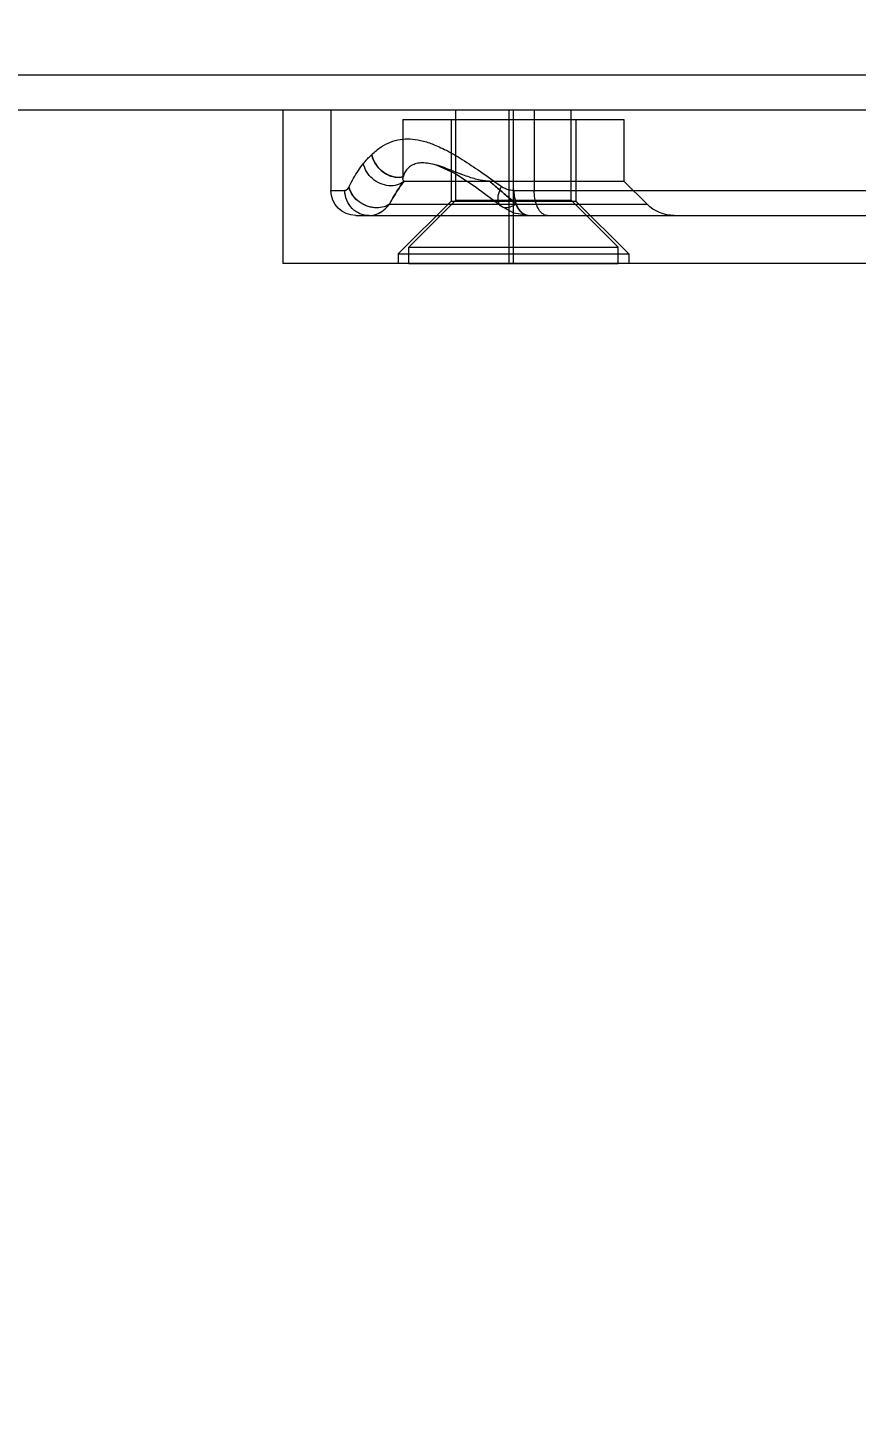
# Model space of a CAD drawing. Header units: millimetres. Extents: x 12325263 to 13848842, y -1463133 to 573208.
# Drawn here: x 12578504.2 to 12578547.3, y -838032.4 to -837959.7 of the extents above; entities that cross this region are included whole.
import ezdxf
from ezdxf.xclip import XClip

# ---------------------------------------------------------------- set-up
doc = ezdxf.new("R2010")
doc.units = ezdxf.units.MM
doc.header["$LTSCALE"] = 1000
doc.header["$XCLIPFRAME"] = 0
for name, color, linetype in [('A-ANNO-DIMS', 83, 'Continuous'), ('fur202301', 252, 'Continuous'), ('WALL', 5, 'Continuous'), ('WALL-SHATCH', 8, 'Continuous'), ('建筑-楼板开洞', 251, 'Continuous')]:
    doc.layers.add(name, color=color, linetype=linetype)
doc.styles.add('_TCH_DIM_T3', font='SIMPLEX.shx', dxfattribs={"width": 0.705882, "bigfont": 'GBCBIG.shx'})
doc.dimstyles.new('_TCH_ARCH&&120', dxfattribs={"dimtxt": 306, "dimasz": 120, "dimexe": 300, "dimexo": 360, "dimgap": 147, "dimtad": 1, "dimdec": 0, "dimzin": 0, "dimdsep": 46, "dimtxsty": '_TCH_DIM_T3', "dimblk": 'ARCHTICK', "dimcen": 0.09, "dimclrt": 7, "dimazin": 2, "dimtfac": 1, "dimtdec": 0, "dimtix": 1, "dimtmove": 2, "dimatfit": 3, "dimfxl": 1, "dimfxlon": 1, "dimtolj": 1, "dimtzin": 0, "dimarcsym": 0})

# ---------------------------------------------------------------- blocks, each defined once
blk = doc.blocks.new('adgshg13-A$C7F010FC0')
at = {"layer": 'WALL-SHATCH'}
h = blk.add_hatch(color=256, dxfattribs=at)
h.dxf.hatch_style = 1
h.paths.add_polyline_path([(-60384.171, -16880.895), (-763.165, 197.479), (12587.619, -13153.304), (12587.619, -157996.02), (-162964.851, -188820.432), (-171262.381, -180522.901), (-171262.381, -31310.898), (-150707.191, -10755.708), (-131860.078, -7980.895), (-99162.381, -7980.895), (-99162.381, -4980.895), (-76620.428, -4980.895), (-70107.652, -16880.895)], flags=16)
h.paths.add_polyline_path([(-60091.229, -16380.895), (-646.877, 646.877), (12987.619, -12987.619), (12987.619, -158331.905), (-163100.584, -189250.384), (-171662.381, -180688.586), (-171662.381, -31145.213), (-150777.896, -10260.728), (-131896.687, -7480.895), (-99562.381, -7480.895), (-99562.381, -4580.895), (-76365.552, -4580.895), (-69907.506, -16380.895)])
blk = doc.blocks.new('A$C4C7A72D3')
at = {"layer": 'WALL', "color": 1}
blk.add_blockref('adgshg13-A$C7F010FC0', (210433.012, 205503.569), dxfattribs=at)
blk = doc.blocks.new('asdgag2019061317133849825')
at = {"color": 1, "lineweight": 9}
for p, q in [((52, -708.4), (1099.2, -708.4)), ((1099.2, -710.2), (51, -710.2))]:
    blk.add_line(p, q, dxfattribs=at)
at = {"color": 1, "lineweight": 0}
for p, q in [((680, -710.2), (608, -710.2)), ((662.25, -710.7), (662.25, -713.914)), ((673.75, -710.7), (662.25, -710.7)), ((664.75, -710.7), (664.75, -714.95)), ((665, -714.9), (665, -710.2)), ((666.922, -710.2), (666.922, -714.4)), ((668, -718.2), (668, -710.2)), ((668.247, -710.2), (668.247, -718.2)), ((671, -714.9), (671, -710.2)), ((671.25, -710.7), (671.25, -714.95)), ((673.75, -710.7), (673.75, -713.788)), ((677.5, -710.2), (677.5, -714.4)), ((680, -710.2), (680, -718.2)), ((671.048, -713.518), (671.996, -713.086)), ((667.964, -714.4), (646.265, -714.4)), ((662.25, -713.914), (661.05, -715.114)), ((673.694, -713.914), (662.25, -713.914)), ((668.643, -715.219), (669.9, -714.271)), ((677.5, -714.4), (676.776, -714.4)), ((674.455, -715.114), (661.05, -715.114)), ((664.75, -714.95), (662, -717.7)), ((665, -714.9), (662.55, -717.35)), ((671.25, -714.95), (664.75, -714.95)), ((671, -714.9), (665, -714.9)), ((671, -714.9), (673.45, -717.35)), ((671.25, -714.95), (674, -717.7)), ((676.2, -715.7), (611.8, -715.7)), ((667.214, -715.7), (667.982, -715.574)), ((667.981, -715.575), (668.643, -715.22)), ((662.55, -718.2), (662.55, -717.35)), ((673.45, -717.35), (662.55, -717.35)), ((673.45, -718.2), (673.45, -717.35)), ((662, -717.7), (662, -718.2)), ((674, -717.7), (662, -717.7)), ((674, -717.7), (674, -718.2)), ((649, -718.2), (680, -718.2)), ((673.45, -718.2), (662.55, -718.2))]:
    blk.add_line(p, q, dxfattribs=at)
blk.add_lwpolyline([(669.896, -714.274), (671.051, -713.516), (672.009, -713.082)], dxfattribs=at)
for centre, radius, end in [((676.2, -714.4), 1.3, 0), ((659.636, -713.7), 2, 315)]:
    blk.add_arc(centre, radius, 270, end, dxfattribs=at)
for points, start_tangent, end_tangent in [([(675.372, -712.521), (674.883, -712.134), (674.393, -711.881), (673.898, -711.746), (673.385, -711.717), (672.839, -711.791), (672.225, -711.979), (671.509, -712.304), (670.677, -712.781), (669.719, -713.414), (668.63, -714.195)], (-0.729496, 0.683985), (-0.804206, -0.59435)), ([(669.253, -713.914), (669.523, -713.896), (669.815, -713.842), (670.127, -713.758), (670.462, -713.647), (670.821, -713.514), (671.205, -713.365), (671.613, -713.211), (672.027, -713.077), (672.412, -712.99), (672.751, -712.964), (673.042, -712.998), (673.299, -713.098), (673.516, -713.267), (673.667, -713.481), (673.74, -713.692)], (1, -0.000103), (0.185731, -0.982601)), ([(669.254, -713.914), (669.522, -713.896), (669.814, -713.842), (670.127, -713.758), (670.463, -713.647), (670.821, -713.514), (671.204, -713.365), (671.614, -713.211), (672.031, -713.076), (672.417, -712.989), (672.756, -712.964), (673.046, -713), (673.303, -713.1), (673.519, -713.269), (673.667, -713.482), (673.74, -713.692)], (1, -0.000059), (0.185736, -0.9826)), ([(673.694, -713.914), (674.053, -714.109), (674.486, -714.151), (674.935, -714.036), (675.338, -713.78), (675.643, -713.417), (675.806, -712.995)], (0.755687, -0.654933), (0.189109, 0.981956)), ([(673.694, -713.914), (674.053, -714.109), (674.486, -714.151), (674.935, -714.036), (675.338, -713.78), (675.643, -713.417), (675.806, -712.995)], (0.755689, -0.654931), (0.18911, 0.981956)), ([(673.74, -713.692), (674.148, -713.705), (674.55, -713.581), (674.923, -713.323), (675.214, -712.954), (675.372, -712.521)], (0.975872, -0.218345), (0.17737, 0.984144)), ([(675.372, -712.521), (675.226, -712.932), (674.964, -713.284), (674.601, -713.555), (674.176, -713.701), (673.74, -713.692)], (-0.177369, -0.984144), (-0.975872, 0.218345)), ([(675.806, -712.995), (675.664, -712.825), (675.519, -712.667), (675.372, -712.521)], (-0.623672, 0.781686), (-0.727747, 0.685846)), ([(676.554, -714.195), (676.322, -713.759), (676.073, -713.358), (675.806, -712.995)], (-0.439215, 0.898382), (-0.622905, 0.782297)), ([(673.75, -713.788), (673.74, -713.692)], (0, 1), (-0.185758, 0.982595)), ([(673.75, -713.788), (673.74, -713.692)], (0, 1), (-0.185757, 0.982596)), ([(666.233, -715.7), (666.446, -715.636), (666.638, -715.452), (666.791, -715.164), (666.888, -714.802), (666.922, -714.4)], (1, -0.000052), (0, 1)), ([(667.215, -715.7), (667.447, -715.636), (667.656, -715.452), (667.821, -715.164), (667.928, -714.802), (667.964, -714.4)], (1, -0.000053), (0, 1)), ([(667.215, -715.7), (667.496, -715.605), (667.736, -715.334), (667.904, -714.91), (667.964, -714.4)], (1, -0.000048), (0.000004, 1)), ([(669.253, -713.914), (668.826, -714.273), (668.363, -714.673), (667.861, -715.114)], (-0.772073, -0.635534), (-0.749332, -0.662194)), ([(667.861, -715.114), (668.364, -714.673), (668.827, -714.273), (669.253, -713.914)], (0.749385, 0.662135), (0.772072, 0.635535)), ([(667.861, -715.114), (668.19, -715.269), (668.464, -715.294), (668.676, -715.191), (668.789, -714.956), (668.778, -714.614), (668.63, -714.195)], (0.842887, -0.538091), (-0.4433, 0.896373)), ([(667.861, -715.114), (668.19, -715.269), (668.463, -715.294), (668.675, -715.191), (668.789, -714.956), (668.778, -714.613), (668.63, -714.195)], (0.842924, -0.538033), (-0.443294, 0.896376)), ([(667.964, -714.4), (668.214, -714.375), (668.441, -714.303), (668.63, -714.195)], (0.999964, 0.00848), (0.802713, 0.596366)), ([(673.694, -713.914), (673.75, -713.788)], (1, 0.000788), (0, 1)), ([(673.694, -713.914), (673.75, -713.788)], (1, 0.000716), (0, 1)), ([(674.455, -715.114), (674.21, -714.673), (673.956, -714.273), (673.694, -713.914)], (-0.458891, 0.888493), (-0.617665, 0.786441)), ([(673.694, -713.914), (673.956, -714.273), (674.21, -714.673), (674.455, -715.114)], (0.617719, -0.786399), (0.459157, -0.888355)), ([(674.455, -715.114), (674.837, -715.271), (675.279, -715.289), (675.723, -715.168), (676.115, -714.923), (676.404, -714.585), (676.554, -714.195)], (0.834923, -0.550367), (0.175635, 0.984455)), ([(674.455, -715.114), (674.826, -715.269), (675.236, -715.294), (675.67, -715.191), (676.075, -714.956), (676.386, -714.614), (676.554, -714.195)], (0.834852, -0.550475), (0.175602, 0.984461)), ([(675.518, -715.7), (675.99, -715.605), (676.393, -715.334), (676.675, -714.91), (676.776, -714.4)], (1, -0.000007), (-0.000001, 1)), ([(676.554, -714.195), (676.62, -714.303), (676.776, -714.4)], (0.436377, -0.899764), (0.999601, -0.02823)), ([(667.215, -715.7), (667.47, -715.63), (667.688, -715.428), (667.861, -715.114)], (1, 0.00003), (0.388937, 0.921264)), ([(667.215, -715.7), (667.468, -715.631), (667.687, -715.43), (667.861, -715.114)], (1, 0.000026), (0.389757, 0.920918)), ([(675.518, -715.7), (675.137, -715.631), (674.773, -715.43), (674.455, -715.114)], (-1, 0.000022), (-0.614732, 0.788736)), ([(675.518, -715.7), (675.134, -715.63), (674.77, -715.428), (674.455, -715.114)], (-1, 0.000018), (-0.614961, 0.788557))]:
    blk.add_spline(points, degree=3, dxfattribs=dict(at, start_tangent=start_tangent, end_tangent=end_tangent))
blk = doc.blocks.new('sdfgsdffhg')
at = {"layer": 'fur202301', "xscale": -1}
blk.add_blockref('asdgag2019061317133849825', (-1886.439, 36803.061, 0), dxfattribs=at)
blk = doc.blocks.new('_ArchTick')
at = {"color": 0, "linetype": 'ByBlock', "const_width": 0.4}
blk.add_lwpolyline([(-0.5, -0.5), (0.5, 0.5)], dxfattribs=at)
blk = doc.blocks.new('*D4317')
at = {"layer": 'A-ANNO-DIMS', "color": 0, "lineweight": -2, "transparency": 16777216}
for p, q in [((12577996.811, -839035.786), (12577996.811, -839336.786)), ((12582396.811, -839035.786), (12582396.811, -839336.786)), ((12577996.811, -839036.786), (12582396.811, -839036.786))]:
    blk.add_line(p, q, dxfattribs=at)
at = {"layer": 'Defpoints', "color": 0, "transparency": 16777216}
for p in [(12577996.811, -837836.786), (12582396.811, -837836.786), (12582396.811, -839036.786)]:
    blk.add_point(p, dxfattribs=at)
at = {"layer": 'A-ANNO-DIMS', "color": 0, "lineweight": -2, "transparency": 16777216, "xscale": 120, "yscale": 120, "zscale": 120, "rotation": 180}
blk.add_blockref('_ArchTick', (12577996.811, -839036.786), dxfattribs=at)
at = {"layer": 'A-ANNO-DIMS', "color": 0, "lineweight": -2, "transparency": 16777216, "xscale": 120, "yscale": 120, "zscale": 120}
blk.add_blockref('_ArchTick', (12582396.811, -839036.786), dxfattribs=at)
at = {"layer": 'A-ANNO-DIMS', "color": 7, "transparency": 16777216, "insert": (12580196.811, -838736.786), "char_height": 306, "attachment_point": 5, "style": '_TCH_DIM_T3'}
blk.add_mtext('\\A1;4400', dxfattribs=at)

msp = doc.modelspace()

# ---------------------------------------------------------------- block references
ref = msp.add_blockref('A$C4C7A72D3', (12385714.853, -906209.521), dxfattribs=dict(rotation=350.041249254255))
XClip(ref).set_block_clipping_path([(223442.8584877662, 85923.1187333744), (220542.7961432356, 85923.1422391906), (220542.8579492103, 89292.823275506), (211526.9150355905, 89292.8101311298), (210631.4331447985, 94392.8080583527), (206113.3685902953, 94392.8025418455), (206001.4315187763, 95030.3127344656), (204376.2826588508, 94744.9613686837), (203364.4570056833, 100506.9030052917), (197947.3947122637, 99555.7482674252), (192482.3428474721, 130679.4765393781), (190118.7804593667, 130264.4504016289), (191623.4071957469, 121695.6427078634), (177046.6486519482, 119136.2011700841), (175707.6223907359, 126760.8483765714), (173902.988371335, 128026.4039125028), (169528.3854461554, 127258.2903269802), (169070.0967394859, 129868.3614864857), (163308.2517458182, 128856.6693391807), (163766.52659606, 126246.6171700556), (159679.1795131005, 125528.9180921423), (170669.6888374612, 62935.797914044), (167222.1989369914, 62330.4650948944), (167939.7759490944, 58243.6808593175), (171386.9528796654, 58848.2912487988), (172857.0656793863, 50477.0032648193), (165962.5026008021, 49266.4230898353), (168037.7813034765, 37447.1796448426), (140649.9584970828, 32638.2390106404), (115387.9799239188, 28202.5781787895), (95598.7254695911, 140907.4332163476), (226939.476109907, 163968.8668500402), (240128.6952811591, 88852.8973128139)])

# ---------------------------------------------------------------- next in the draw order: hatches: boundary and pattern name
at = {"layer": '建筑-楼板开洞'}
h = msp.add_hatch(dxfattribs=at)
h.set_pattern_fill('DASH', color=256, scale=500)
h.set_pattern_definition([(0, (0, 0), (476.25, 476.25), [476.25, -476.25])])
h.paths.add_polyline_path([(12597696.741, -842386.786), (12590696.811, -842386.901), (12590697.067, -843986.786), (12595796.811, -843986.852), (12595797.067, -849736.852), (12588796.811, -849736.786), (12588796.811, -851936.786), (12564896.811, -851936.786), (12564896.811, -816186.786), (12568846.811, -816186.786), (12568846.811, -816040), (12568846.811, -807536.786), (12574696.829, -807536.802), (12574696.771, -810386.786), (12575896.811, -810386.786), (12579055.235, -810386.784), (12580496.915, -811828.207), (12580696.915, -819086.85), (12595696.917, -819086.721), (12595696.898, -812786.786), (12597696.659, -812786.786)])

# ---------------------------------------------------------------- next in the draw order: block references
msp.add_blockref('sdfgsdffhg', (12581083.899, -874056.804, 0))

# ---------------------------------------------------------------- next in the draw order: dimensions: what is measured, and where the dimension line sits
at = {"layer": 'A-ANNO-DIMS'}
dim = msp.add_aligned_dim(p1=(12577996.811, -837836.786), p2=(12582396.811, -837836.786), distance=-1200, dimstyle='_TCH_ARCH&&120', dxfattribs=at)
dim.commit()
dim.dimension.update_dxf_attribs({"geometry": '*D4317', "text_midpoint": (12580196.811, -838736.786)})

doc.saveas('drawing.dxf')
